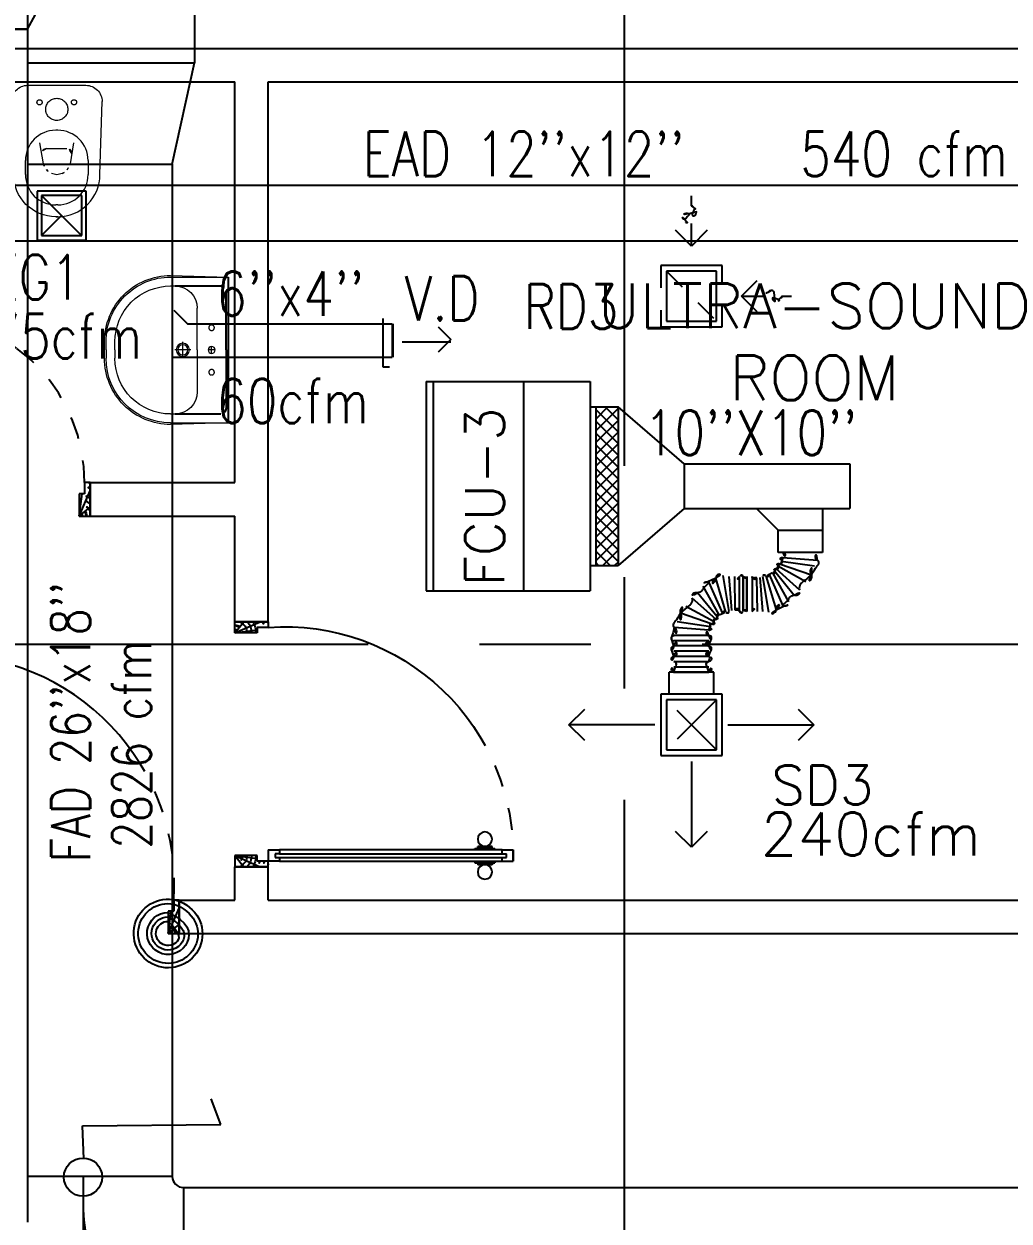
# Model space of a CAD drawing. Extents: x 417866230.2 to 417866327.8, y 43498045.5 to 43498135.4.
# Drawn here: x 417866267.9 to 417866272.32, y 43498067.71 to 43498073.09 of the extents above; entities that cross this region are included whole.
import ezdxf
from ezdxf.enums import TextEntityAlignment as Align

# ---------------------------------------------------------------- set-up
doc = ezdxf.new("R2010")
doc.units = 0
doc.header["$MEASUREMENT"] = 0
for name, pattern in [('CENTERX2', [4, 2.5, -0.5, 0.5, -0.5]), ('DASHED', [0.75, 0.5, -0.25]), ('HIDDEN', [0.375, 0.25, -0.125]), ('HIDDEN2', [0.1875, 0.125, -0.0625])]:
    doc.linetypes.add(name, pattern=pattern)
doc.layers.get('0').update_dxf_attribs({"linetype": 'CONTINUOUS'})
for name, color, linetype in [('AXES', 11, 'CENTERX2'), ('DOOR', 9, 'CONTINUOUS'), ('DUCT', 6, 'CONTINUOUS'), ('EXDUCT', 10, 'CONTINUOUS'), ('FCU', 6, 'CONTINUOUS'), ('FIX', 9, 'CONTINUOUS'), ('HAT', 12, 'CONTINUOUS'), ('M-AC-FLEX', 3, 'CONTINUOUS'), ('M-EGU.', 2, 'CONTINUOUS'), ('RM-NAME', 9, 'CONTINUOUS'), ('SCD', 2, 'CONTINUOUS'), ('WALL', 4, 'CONTINUOUS')]:
    doc.layers.add(name, color=color, linetype=linetype)
doc.styles.add('ROMANS', font='ROMANS.shx', dxfattribs={"width": 0.6})

# ---------------------------------------------------------------- blocks, each defined once
blk = doc.blocks.new('WC')
at = {"layer": 'FIX', "lineweight": 20}
for p, q in [((475, 140.8), (538, 140.8)), ((394.8, 75.7), (490.4, 60.1)), ((339, 4.8), (339, -4.8)), ((533.7, 24.2), (539.5, 0)), ((539.5, 0), (533.7, -24.2)), ((674, 4.8), (674, -4.8)), ((490.4, -60.1), (394.8, -75.7)), ((538, -140.8), (475, -140.8)), ((213.2, -203.8), (210, -203.8))]:
    blk.add_line(p, q, dxfattribs=at)
at = {"layer": 'FIX', "linetype": 'Continuous', "lineweight": 20}
blk.add_line((420.1, -47.3), (420.4, 44.6), dxfattribs=at)
at = {"layer": 'FIX', "lineweight": 20}
for points in [[(210, -203.8, -0.414214), (137, -130.8), (137, 0), (137, 130.8, -0.414214), (210, 203.8)], [(727, -4.8), (727, 4.8, 0.414214), (538, 193.8), (210, 203.8)], [(727, 4.8), (727, -4.8, -0.414214), (538, -193.8), (210, -203.8)]]:
    blk.add_lwpolyline(points, format="xyb", dxfattribs=at)
at = {"layer": 'FIX', "linetype": 'HIDDEN', "lineweight": 20, "ltscale": 0.05}
for centre in [(213.2, 77.5), (213.2, -77.5)]:
    blk.add_circle(centre, 11.6, dxfattribs=at)
at = {"layer": 'FIX', "linetype": 'HIDDEN2', "lineweight": 20, "ltscale": 0.3}
blk.add_circle((245, 0), 49.8, dxfattribs=at)
at = {"layer": 'FIX', "lineweight": 20}
for centre, radius, start, end in [((475, 4.8), 136, 90, 180), ((538, 4.8), 136, 360, 90), ((464.4, -17.6), 82, 51.0758, 71.504), ((473, -6.9), 68.2, 27.1532, 51.0758), ((475, -4.8), 136, 180, 270), ((464.4, 17.6), 82, 288.496, 308.9242), ((473, 6.9), 68.2, 308.9242, 332.8468), ((538, -4.8), 136, 270, 0)]:
    blk.add_arc(centre, radius, start, end, dxfattribs=at)
at = {"layer": 'FIX', "linetype": 'Continuous', "lineweight": 20}
for centre, start, end in [((442.7, 45.5), 88.3879, 182.3338), ((442.4, -45.6), 177.6662, 271.6121)]:
    blk.add_arc(centre, 22.3, start, end, dxfattribs=at)
blk = doc.blocks.new('RM1')
at = {"layer": 'RM-NAME', "style": 'ROMANS'}
for tag, p in [('ROOMNAME1', (0, 323.8)), ('ROOMNAME2', (0, 0))]:
    blk.add_attdef(tag, text='', height=200, dxfattribs=at).set_placement(p, align=Align.MIDDLE)
blk = doc.blocks.new('A$C74DC60CF')
at = {"layer": 'DOOR', "color": 0, "linetype": 'ByBlock'}
for p, q in [((80.9, 1200), (80.9, 1250)), ((130.9, 1250), (80.9, 1250)), ((80.9, 1250), (130.9, 1250)), ((130.9, 1200), (130.9, 1250)), ((80.9, 1200), (97.9, 1200)), ((97.9, 1200), (97.9, 1220)), ((97.9, 1220), (113.9, 1220)), ((113.9, 1200), (113.9, 1220)), ((113.9, 1200), (130.9, 1200)), ((64.7, 1155), (64.7, 1090.2)), ((73.7, 1155), (64.7, 1155)), ((73.7, 1077.6), (73.7, 1167.6)), ((80.9, 1167.6), (73.7, 1167.6)), ((73.7, 1155), (73.7, 1090.2)), ((130.9, 1167.6), (138.1, 1167.6)), ((138.1, 1077.6), (138.1, 1167.6)), ((138.1, 1155), (138.1, 1090.2)), ((138.1, 1155), (147.1, 1155)), ((147.1, 1155), (147.1, 1090.2)), ((73.7, 1090.2), (64.7, 1090.2)), ((80.9, 1077.6), (73.7, 1077.6)), ((130.9, 1077.6), (138.1, 1077.6)), ((138.1, 1090.2), (147.1, 1090.2)), ((97.9, 200), (80.9, 200)), ((80.9, 200), (80.9, 150)), ((97.9, 180), (97.9, 200)), ((113.9, 180), (97.9, 180)), ((130.9, 200), (113.9, 200)), ((113.9, 200), (113.9, 180)), ((130.9, 150), (130.9, 200)), ((55.9, 150), (55.9, 0)), ((55.9, 150), (80.9, 150)), ((130.9, 150), (80.9, 150)), ((80.9, 150), (80.9, 100)), ((1130.9, 150), (1130.9, 100)), ((1155.9, 150), (1130.9, 150)), ((1155.9, 150), (1155.9, 0)), ((1155.9, 0), (1155.9, 150)), ((80.9, 100), (105.9, 100)), ((105.9, 100), (105.9, 0)), ((1130.9, 100), (1105.9, 100)), ((1105.9, 100), (1105.9, 0)), ((105.9, 0), (55.9, 0)), ((1105.9, 0), (1155.9, 0))]:
    blk.add_line(p, q, dxfattribs=at)
at = {"layer": 'DOOR', "linetype": 'ByBlock'}
for p, q in [((80.9, 200), (80.9, 1200)), ((97.9, 200), (97.9, 1200)), ((113.9, 200), (113.9, 1200)), ((130.9, 1200), (130.9, 200))]:
    blk.add_line(p, q, dxfattribs=at)
at = {"layer": 'DOOR', "color": 9, "linetype": 'ByBlock'}
for p, q in [((105.9, 0), (55.9, 113.7)), ((1105.9, 0), (1155.9, 113.7)), ((105.9, 0), (92.6, 100)), ((1105.9, 0), (1119.3, 100)), ((105.9, 0), (55.9, 40.1)), ((1105.9, 0), (1155.9, 40.1))]:
    blk.add_line(p, q, dxfattribs=at)
at = {"layer": 'DOOR', "color": 0, "linetype": 'ByBlock'}
for centre in [(32.4, 1122.6), (179.5, 1122.6)]:
    blk.add_circle(centre, 32.4, dxfattribs=at)
at = {"layer": 'DOOR', "linetype": 'HIDDEN', "ltscale": 0.5}
blk.add_arc((105.9, 222.7), 1027.6, 355.9414, 91.3941, dxfattribs=at)
at = {"layer": 'DOOR', "color": 9, "linetype": 'ByBlock'}
for centre, radius, start, end in [((105.9, 0), 154.4, 103.7142, 108.8947), ((105.9, 0), 134.4, 100.72, 111.8402), ((105.9, 0), 114.4, 102.6226, 115.9162), ((1105.9, 0), 134.4, 68.1598, 79.28), ((1105.9, 0), 154.4, 71.1053, 76.2858), ((105.9, 0), 94.4, 90, 121.9818), ((105.9, 0), 74.4, 90, 132.2236), ((105.9, 0), 54.4, 90, 156.7926), ((1105.9, 0), 94.4, 58.0182, 90), ((1105.9, 0), 74.4, 47.7764, 90), ((1105.9, 0), 54.4, 23.2074, 90), ((105.9, 0), 34.4, 90, 180), ((105.9, 0), 14.4, 90, 180), ((1105.9, 0), 34.4, 0, 90), ((1105.9, 0), 14.4, 0, 90)]:
    blk.add_arc(centre, radius, start, end, dxfattribs=at)
blk = doc.blocks.new('LAV1')
at = {"layer": 'FIX', "linetype": 'ByBlock'}
blk.add_line((-327.5, -25), (327.5, -25), dxfattribs=at)
at = {"layer": 'FIX', "linetype": 'Continuous', "lineweight": 20}
for p, q in [((-327.5, -285), (-327.5, -25)), ((327.5, -285), (327.5, -25)), ((0, -165), (-187.5, -165)), ((0, -165), (187.5, -165)), ((-287.5, -285), (-287.5, -265)), ((287.5, -285), (287.5, -265)), ((0, -535), (-37.5, -535)), ((0, -535), (37.5, -535)), ((0, -575), (-37.5, -575)), ((0, -575), (37.5, -575))]:
    blk.add_line(p, q, dxfattribs=at)
at = {"layer": 'FIX', "linetype": 'ByBlock', "ltscale": 0.3}
for p, q in [((0, -35), (-262.5, -35)), ((0, -35), (262.5, -35)), ((-287.5, -265), (-287.5, -60)), ((287.5, -265), (287.5, -60))]:
    blk.add_line(p, q, dxfattribs=at)
at = {"layer": 'FIX', "lineweight": 20}
for p, q in [((-15.6, -100.9), (15.5, -100.9)), ((0, -85.4), (0, -116.5))]:
    blk.add_line(p, q, dxfattribs=at)
at = {"layer": 'FIX', "linetype": 'DASHED', "lineweight": 20, "ltscale": 0.04}
for p, q in [((0, -193.9), (0, -266.1)), ((-35.7, -230.5), (36.6, -230.5))]:
    blk.add_line(p, q, dxfattribs=at)
at = {"layer": 'FIX', "linetype": 'Continuous', "lineweight": 20}
blk.add_lwpolyline([(294.8, -25), (0, -25), (-327.5, -25), (-334.5, -285, 0.414214), (-37.5, -582), (0, -582), (37.5, -582, 0.414214), (334.5, -285), (327.5, -25), (0, -25)], format="xyb", dxfattribs=at)
at = {"layer": 'FIX', "linetype": 'HIDDEN', "lineweight": 20, "ltscale": 0.05}
for centre in [(-100, -100.9), (100, -100.9)]:
    blk.add_circle(centre, 12.4, dxfattribs=at)
at = {"layer": 'FIX', "lineweight": 20}
for centre, radius in [((0, -100.9), 15.5), ((0.5, -230), 29.5), ((0.5, -230), 22.5)]:
    blk.add_circle(centre, radius, dxfattribs=at)
at = {"layer": 'FIX', "linetype": 'ByBlock', "ltscale": 0.3}
for centre, start, end in [((-262.5, -60), 90, 180), ((262.5, -60), 0, 90)]:
    blk.add_arc(centre, 25, start, end, dxfattribs=at)
at = {"layer": 'FIX', "linetype": 'Continuous', "lineweight": 20}
for centre, radius, start, end in [((-187.5, -265), 100, 90, 180), ((187.5, -265), 100, 0, 90), ((-37.5, -285), 290, 180, 270), ((-37.5, -285), 250, 180, 270), ((37.5, -285), 290, 270, 0), ((37.5, -285), 250, 270, 0)]:
    blk.add_arc(centre, radius, start, end, dxfattribs=at)
blk = doc.blocks.new('DOOR80')
at = {"layer": 'DOOR', "color": 7, "linetype": 'ByBlock'}
for p, q in [((-150, 800), (0, 800)), ((-150, 800), (-150, 775)), ((0, 800), (-150, 800)), ((-150, 775), (-100, 775)), ((0, 750), (-113.7, 800)), ((-100, 775), (-100, 750)), ((0, 750), (-100, 763.4)), ((0, 750), (-40.1, 800)), ((0, 750), (0, 800)), ((-100, 750), (0, 750)), ((-849.6, 75), (-899.6, 75)), ((-899.6, 75), (-899.6, 25)), ((-899.6, 25), (-899.6, 75)), ((-849.6, 58), (-869.6, 58)), ((-869.6, 42), (-869.6, 58)), ((-849.6, 58), (-849.6, 75)), ((-727.2, 82.2), (-817.2, 82.2)), ((-817.2, 75), (-817.2, 82.2)), ((-804.6, 91.2), (-739.8, 91.2)), ((-804.6, 82.2), (-804.6, 91.2)), ((-804.6, 82.2), (-739.8, 82.2)), ((-739.8, 82.2), (-739.8, 91.2)), ((-727.2, 75), (-727.2, 82.2)), ((-150, 75), (-200, 75)), ((-200, 75), (-200, 58)), ((-200, 58), (-180, 58)), ((-180, 58), (-180, 42)), ((-150, 75), (-150, 25)), ((-849.6, 25), (-899.6, 25)), ((-849.6, 42), (-869.6, 42)), ((-849.6, 25), (-849.6, 42)), ((-817.2, 25), (-817.2, 17.8)), ((-727.2, 17.8), (-817.2, 17.8)), ((-804.6, 17.8), (-739.8, 17.8)), ((-804.6, 17.8), (-804.6, 8.8)), ((-804.6, 8.8), (-739.8, 8.8)), ((-739.8, 17.8), (-739.8, 8.8)), ((-727.2, 25), (-727.2, 17.8)), ((-180, 42), (-200, 42)), ((-200, 42), (-200, 25)), ((-200, 25), (-150, 25)), ((-150, 25), (-100, 25)), ((-150, 0), (-150, 25)), ((0, 0), (-150, 0)), ((0, 50), (-113.7, 0)), ((-100, 25), (-100, 50)), ((0, 50), (-100, 36.6)), ((-100, 50), (0, 50)), ((0, 50), (-40.1, 0)), ((0, 50), (0, 0))]:
    blk.add_line(p, q, dxfattribs=at)
at = {"layer": 'DOOR', "linetype": 'ByBlock'}
for p, q in [((-849.6, 75), (-200, 75)), ((-200, 58), (-849.6, 58)), ((-200, 42), (-849.6, 42)), ((-200, 25), (-849.6, 25))]:
    blk.add_line(p, q, dxfattribs=at)
at = {"layer": 'DOOR', "color": 7, "linetype": 'ByBlock'}
for centre in [(-772.2, 123.5), (-772.2, -23.5)]:
    blk.add_circle(centre, 32.4, dxfattribs=at)
at = {"layer": 'DOOR', "linetype": 'HIDDEN', "ltscale": 0.5}
blk.add_arc((-149.1, 22.7), 752.3, 90.0695, 176.0204, dxfattribs=at)
at = {"layer": 'DOOR', "color": 7, "linetype": 'ByBlock'}
for centre, radius, start, end in [((0, 750), 154.4, 161.1053, 166.2858), ((0, 750), 134.4, 158.1598, 169.28), ((0, 750), 94.4, 148.0182, 180), ((0, 750), 74.4, 137.7764, 180), ((0, 750), 54.4, 113.2074, 180), ((0, 750), 34.4, 90, 180), ((0, 750), 14.4, 90, 180), ((0, 50), 154.4, 193.7142, 198.8947), ((0, 50), 134.4, 190.72, 201.8402), ((0, 50), 114.4, 192.6226, 205.9162), ((0, 50), 94.4, 180, 211.9818), ((0, 50), 74.4, 180, 222.2236), ((0, 50), 54.4, 180, 246.7926), ((0, 50), 34.4, 180, 270), ((0, 50), 14.4, 180, 270)]:
    blk.add_arc(centre, radius, start, end, dxfattribs=at)
blk = doc.blocks.new('*X118')
at = {"color": 0}
for p, q in [((23911.7, -1650.2), (23966, -1595.9)), ((23911.7, -1597.2), (23912.9, -1595.9)), ((23919, -1695.9), (24019, -1595.9)), ((24022.8, -1695.9), (23922.8, -1595.9)), ((23972, -1695.9), (24072, -1595.9)), ((24075.9, -1695.9), (23975.9, -1595.9)), ((24025.1, -1695.9), (24125.1, -1595.9)), ((24128.9, -1695.9), (24028.9, -1595.9)), ((24078.1, -1695.9), (24178.1, -1595.9)), ((24181.9, -1695.9), (24081.9, -1595.9)), ((24131.1, -1695.9), (24231.1, -1595.9)), ((24235, -1695.9), (24135, -1595.9)), ((24184.2, -1695.9), (24284.2, -1595.9)), ((24288, -1695.9), (24188, -1595.9)), ((24237.2, -1695.9), (24337.2, -1595.9)), ((24341, -1695.9), (24241, -1595.9)), ((24290.2, -1695.9), (24390.2, -1595.9)), ((24394.1, -1695.9), (24294.1, -1595.9)), ((24343.3, -1695.9), (24443.3, -1595.9)), ((24447.1, -1695.9), (24347.1, -1595.9)), ((24396.3, -1695.9), (24496.3, -1595.9)), ((24500.1, -1695.9), (24400.1, -1595.9)), ((24449.3, -1695.9), (24549.3, -1595.9)), ((24553.2, -1695.9), (24453.2, -1595.9)), ((24502.4, -1695.9), (24602.4, -1595.9)), ((24606.2, -1695.9), (24506.2, -1595.9)), ((24623.7, -1660.4), (24559.2, -1595.9)), ((24623.7, -1607.4), (24612.3, -1595.9)), ((23969.8, -1695.9), (23911.7, -1637.8)), ((24555.4, -1695.9), (24623.7, -1627.6)), ((23916.8, -1695.9), (23911.7, -1690.9)), ((24608.4, -1695.9), (24623.7, -1680.7))]:
    blk.add_line(p, q, dxfattribs=at)
blk = doc.blocks.new('9RCD')
at = {"color": 2}
blk.add_line((0, 407), (0, 450), dxfattribs=at)
at = {"layer": 'M-EGU.'}
for p, q in [((0, 225), (0, 331.9)), ((0, 225), (-70.7, 295.7)), ((70.7, 295.7), (0, 225)), ((112.5, 112.5), (-112.5, 112.5)), ((-112.5, 112.5), (-112.5, -112.5)), ((112.5, -112.5), (112.5, 112.5)), ((-295.7, 70.7), (-225, 0)), ((-225, 0), (-326.1, 0)), ((-225, 0), (-295.7, -70.7)), ((-112.5, -112.5), (112.5, -112.5))]:
    blk.add_line(p, q, dxfattribs=at)
at = {"layer": 'M-EGU.', "linetype": 'HIDDEN'}
for p, q in [((137.5, 137.5), (-137.5, 137.5)), ((-137.5, 137.5), (-137.5, -137.5)), ((-112.5, -112.5), (112.5, 112.5)), ((137.5, -137.5), (137.5, 137.5)), ((-137.5, -137.5), (137.5, -137.5))]:
    blk.add_line(p, q, dxfattribs=at)
at = {"layer": 'M-EGU.', "color": 2}
blk.add_line((-405.7, 0), (-450, 0), dxfattribs=at)
blk.add_lwpolyline([(0, 407, -0.187862), (18.4, 395.6, -0.202645), (23.4, 376.1, -0.616915), (-1.7, 368, 0.668708), (-25.3, 358.4, 0.194285), (-18.2, 340.4, 0.186051), (0, 331.9)], format="xyb", dxfattribs=at)
at = {"layer": 'M-EGU.'}
blk.add_lwpolyline([(-405.7, 0, -0.1324), (-394.5, 16.1, -0.15664), (-379.1, 22.4, -0.736612), (-366.5, -9, 0.774232), (-352.6, -39.4, 0.203349), (-331.5, -25.7, 0.193808), (-326.1, 0)], format="xyb", dxfattribs=at)

msp = doc.modelspace()

# ---------------------------------------------------------------- linework, layer by layer
at = {"layer": 'AXES'}
for p, q in [((417866270.5969, 43498063.1021), (417866270.5969, 43498121.9221)), ((417866230.9454, 43498070.3021), (417866300.0369, 43498070.3021))]:
    msp.add_line(p, q, dxfattribs=at)
at = {"layer": 'DUCT'}
for p, q in [((417866267.9154, 43498081.8569), (417866267.9154, 43498067.7049)), ((417866268.6654, 43498074.5641), (417866268.6654, 43498072.9124)), ((417866267.9154, 43498073.0643), (417866268.0788, 43498073.3671)), ((417866263.3839, 43498073.0643), (417866267.9154, 43498073.0643)), ((417866267.9154, 43498073.0643), (417866267.6154, 43498073.0643)), ((417866267.9154, 43498072.9124), (417866268.6654, 43498072.9124)), ((417866268.5654, 43498072.4578), (417866268.6654, 43498072.9124)), ((417866267.9154, 43498072.4578), (417866268.5654, 43498072.4578)), ((417866268.5654, 43498072.4578), (417866268.5654, 43498067.9108)), ((417866268.5726, 43498071.802), (417866268.6345, 43498071.7401)), ((417866268.6345, 43498071.7401), (417866269.5526, 43498071.7401)), ((417866269.5116, 43498071.7645), (417866269.5116, 43498071.5481)), ((417866269.5526, 43498071.7401), (417866269.5526, 43498071.5901)), ((417866269.5561, 43498071.7401), (417866269.5561, 43498071.5901)), ((417866268.5654, 43498071.5901), (417866269.5526, 43498071.5901)), ((417866269.5116, 43498071.5481), (417866269.5403, 43498071.5481)), ((417866270.8637, 43498071.1112), (417866270.5673, 43498071.3672)), ((417866270.8637, 43498071.1112), (417866270.8637, 43498070.9112)), ((417866270.8637, 43498071.1112), (417866271.6086, 43498071.1112)), ((417866271.6086, 43498071.1112), (417866271.6086, 43498070.9112)), ((417866270.8637, 43498070.9112), (417866270.5673, 43498070.6552)), ((417866270.8637, 43498070.9112), (417866271.6086, 43498070.9112)), ((417866271.189, 43498070.9112), (417866271.2861, 43498070.814)), ((417866271.4861, 43498070.9112), (417866271.4861, 43498070.714)), ((417866271.2861, 43498070.714), (417866271.2861, 43498070.814)), ((417866271.2861, 43498070.814), (417866271.4861, 43498070.814)), ((417866271.4861, 43498070.714), (417866271.2861, 43498070.714)), ((417866268.5654, 43498067.9108), (417866267.9154, 43498067.9108)), ((417866268.1654, 43498067.9108), (417866268.1654, 43498067.6049)), ((417866268.6154, 43498067.8608), (417866279.8969, 43498067.8608)), ((417866268.6154, 43498067.8608), (417866268.6154, 43498067.3108))]:
    msp.add_line(p, q, dxfattribs=at)
at = {"layer": 'DUCT', "color": 2}
for p, q in [((417866268.7837, 43498068.1434), (417866268.7408, 43498068.2598)), ((417866268.1617, 43498068.1373), (417866268.7837, 43498068.1434)), ((417866268.1678, 43498067.9904), (417866268.1617, 43498068.1373))]:
    msp.add_line(p, q, dxfattribs=at)
msp.add_circle((417866268.1648, 43498067.9077), 0.0858, dxfattribs=at)
at = {"layer": 'DUCT'}
for centre, radius, start, end in [((417866271.1214, 43498070.6047), 0.00805, 6.4357, 173.5643), ((417866271.1378, 43498070.6065), 0.00851, 186.1014, 353.8986), ((417866271.1214, 43498070.4495), 0.00805, 186.4357, 353.5643), ((417866271.1378, 43498070.4477), 0.00851, 6.1014, 173.8986), ((417866268.6154, 43498067.9108), 0.05, 180, 270), ((417866268.6154, 43498067.7608), 0.45, 180, 270)]:
    msp.add_arc(centre, radius, start, end, dxfattribs=at)
at = {"layer": 'EXDUCT', "linetype": 'Continuous'}
for p, q in [((417866266.2314, 43498072.3635), (417866280.4947, 43498072.3635)), ((417866266.2314, 43498072.1135), (417866280.4947, 43498072.1135))]:
    msp.add_line(p, q, dxfattribs=at)
at = {"layer": 'FCU', "color": 6}
for p, q in [((417866269.7053, 43498071.4812), (417866270.4423, 43498071.4812)), ((417866269.7053, 43498071.4812), (417866269.7053, 43498070.5412)), ((417866270.1423, 43498071.4812), (417866270.1423, 43498070.5412)), ((417866270.4423, 43498071.4812), (417866270.4423, 43498070.5412)), ((417866269.7053, 43498070.5412), (417866270.4423, 43498070.5412))]:
    msp.add_line(p, q, dxfattribs=at)
at = {"layer": 'FCU', "color": 3}
for p, q in [((417866269.7373, 43498071.4812), (417866269.7373, 43498070.5412)), ((417866270.4423, 43498071.3672), (417866270.5673, 43498071.3672)), ((417866270.4673, 43498071.3672), (417866270.4673, 43498070.6552)), ((417866270.5673, 43498071.3672), (417866270.5673, 43498070.6552)), ((417866270.4423, 43498070.6552), (417866270.5673, 43498070.6552))]:
    msp.add_line(p, q, dxfattribs=at)
at = {"layer": 'M-AC-FLEX', "color": 11}
for p, q in [((417866271.2927, 43498070.6622), (417866271.4354, 43498070.6138)), ((417866271.2999, 43498070.675), (417866271.4498, 43498070.653)), ((417866271.3076, 43498070.6906), (417866271.4638, 43498070.6786)), ((417866271.0666, 43498070.4484), (417866271.0395, 43498070.6097)), ((417866271.2312, 43498070.6091), (417866271.2771, 43498070.456)), ((417866271.2458, 43498070.6144), (417866271.3066, 43498070.4766)), ((417866271.261, 43498070.6216), (417866271.3331, 43498070.492)), ((417866271.2708, 43498070.6299), (417866271.3589, 43498070.522)), ((417866271.2766, 43498070.6411), (417866271.3824, 43498070.5461)), ((417866271.2847, 43498070.6529), (417866271.4111, 43498070.5835)), ((417866271.0221, 43498070.4328), (417866270.95, 43498070.5625)), ((417866271.0374, 43498070.44), (417866270.9766, 43498070.5779)), ((417866271.0519, 43498070.4454), (417866271.0061, 43498070.5984)), ((417866271.0789, 43498070.4534), (417866271.0665, 43498070.6058)), ((417866271.0899, 43498070.6058), (417866271.092, 43498070.4555)), ((417866271.1134, 43498070.4488), (417866271.1134, 43498070.6058)), ((417866271.1294, 43498070.6056), (417866271.1294, 43498070.4486)), ((417866271.1294, 43498070.4486), (417866271.1294, 43498070.6056)), ((417866271.1463, 43498070.6056), (417866271.1463, 43498070.4486)), ((417866271.1463, 43498070.4486), (417866271.1463, 43498070.6056)), ((417866271.1698, 43498070.6056), (417866271.1698, 43498070.4486)), ((417866271.1932, 43498070.4486), (417866271.1912, 43498070.599)), ((417866271.2043, 43498070.6011), (417866271.2167, 43498070.4486)), ((417866271.2166, 43498070.606), (417866271.2437, 43498070.4447)), ((417866271.0066, 43498070.4133), (417866270.9007, 43498070.5083)), ((417866271.0123, 43498070.4245), (417866270.9243, 43498070.5324)), ((417866270.9984, 43498070.4016), (417866270.8721, 43498070.4709)), ((417866270.9833, 43498070.3794), (417866270.8333, 43498070.4015)), ((417866270.9904, 43498070.3922), (417866270.8478, 43498070.4406)), ((417866270.9755, 43498070.3404), (417866270.8185, 43498070.3404)), ((417866270.9755, 43498070.3639), (417866270.8193, 43498070.3759)), ((417866270.9755, 43498070.3169), (417866270.8185, 43498070.3169)), ((417866270.9755, 43498070.2935), (417866270.8185, 43498070.2935)), ((417866270.9755, 43498070.27), (417866270.8185, 43498070.27)), ((417866270.9755, 43498070.2466), (417866270.8185, 43498070.2466)), ((417866270.8183, 43498070.2235), (417866270.9753, 43498070.2235)), ((417866270.8183, 43498070.2), (417866270.9753, 43498070.2)), ((417866270.8183, 43498070.1766), (417866270.9753, 43498070.1766)), ((417866270.8183, 43498070.1766), (417866270.9753, 43498070.1766))]:
    msp.add_line(p, q, dxfattribs=at)
at = {"layer": 'M-AC-FLEX'}
for points in [[(417866271.2927, 43498070.6622, 1.125229), (417866271.2847, 43498070.6529, -1.12511), (417866271.2753, 43498070.6418, -0.893954)], [(417866271.3079, 43498070.6906, 0.879519), (417866271.2999, 43498070.675, -1.034976), (417866271.2927, 43498070.6622)], [(417866271.3076, 43498070.714, -0.987495), (417866271.3079, 43498070.6906, -0.606794)], [(417866271.4357, 43498070.6137, -0.562442), (417866271.4498, 43498070.653, 0.803591), (417866271.4638, 43498070.6786)], [(417866271.4638, 43498070.6786, -0.661577), (417866271.4646, 43498070.714)], [(417866271.0061, 43498070.5984, -0.665042), (417866271.0395, 43498070.6097)], [(417866271.0395, 43498070.6094, 0.575939), (417866271.0665, 43498070.6058, -1), (417866271.0899, 43498070.6058)], [(417866271.1134, 43498070.6058, -1), (417866271.0899, 43498070.6058, 1), (417866271.0665, 43498070.6058)], [(417866271.1912, 43498070.599, -0.736653), (417866271.1698, 43498070.6056, 1), (417866271.1463, 43498070.6056)], [(417866271.1463, 43498070.6056, -1), (417866271.1698, 43498070.6056)], [(417866271.1463, 43498070.6057, -0.998619), (417866271.1698, 43498070.6056)], [(417866271.2303, 43498070.6107, 0.78893), (417866271.2166, 43498070.6053, -1.030272), (417866271.2043, 43498070.6011)], [(417866271.261, 43498070.6216, 0.850272), (417866271.2453, 43498070.6176, -1.072461), (417866271.2303, 43498070.6107)], [(417866271.2753, 43498070.6418, 0.698197), (417866271.2708, 43498070.6299, -1.180405), (417866271.261, 43498070.6216)], [(417866271.4354, 43498070.6138, -0.604437), (417866271.4111, 43498070.5835, 0.497993), (417866271.3824, 43498070.5461)], [(417866271.0061, 43498070.5984, -0.652763), (417866270.9766, 43498070.5779, 0.764077), (417866270.95, 43498070.5625, -0.428567), (417866270.9243, 43498070.5324, 0.696093), (417866270.9007, 43498070.5083)], [(417866271.0899, 43498070.6058, 1), (417866271.1134, 43498070.6058)], [(417866271.1134, 43498070.6058, -0.606794), (417866271.0949, 43498070.5962, -0.606794)], [(417866271.1698, 43498070.6056, 0.606794), (417866271.1882, 43498070.596, 0.606794)], [(417866271.2043, 43498070.6011, 0.635837), (417866271.1912, 43498070.599, 0.724161)], [(417866270.8478, 43498070.4406, -0.604437), (417866270.8721, 43498070.4709, 0.497993), (417866270.9007, 43498070.5083)], [(417866271.2771, 43498070.456, -0.652763), (417866271.3066, 43498070.4766, 0.764077), (417866271.3331, 43498070.492, -0.428567), (417866271.3589, 43498070.522, 0.696093), (417866271.3824, 43498070.5461)], [(417866271.0221, 43498070.4328, 0.850272), (417866271.0379, 43498070.4369, -1.072461), (417866271.0529, 43498070.4438)], [(417866271.0529, 43498070.4438, 0.78893), (417866271.0665, 43498070.4492, -1.030272), (417866271.0789, 43498070.4534)], [(417866271.0789, 43498070.4534, 0.635837), (417866271.092, 43498070.4555, 0.724161)], [(417866271.092, 43498070.4555, -0.736652), (417866271.1134, 43498070.4488)], [(417866271.1134, 43498070.4488, 0.606794), (417866271.0949, 43498070.4584, 0.606794)], [(417866271.1932, 43498070.4486, 1), (417866271.1698, 43498070.4486, -1), (417866271.1463, 43498070.4486)], [(417866271.1463, 43498070.4486, 1), (417866271.1698, 43498070.4486)], [(417866271.1698, 43498070.4486, -1), (417866271.1463, 43498070.4486)], [(417866271.1698, 43498070.4486, -1), (417866271.1932, 43498070.4486, 1), (417866271.2167, 43498070.4486)], [(417866271.1698, 43498070.4486, -0.606794), (417866271.1882, 43498070.4582, -0.606794)], [(417866271.2436, 43498070.445, 0.575939), (417866271.2167, 43498070.4486, -1), (417866271.1932, 43498070.4486)], [(417866271.2771, 43498070.456, -0.665042), (417866271.2437, 43498070.4447)], [(417866270.8474, 43498070.4407, -0.562442), (417866270.8333, 43498070.4015, 0.803591), (417866270.8193, 43498070.3759)], [(417866270.9752, 43498070.3639, 0.879519), (417866270.9833, 43498070.3794, -1.034976), (417866270.9904, 43498070.3922)], [(417866270.9904, 43498070.3922, 1.125229), (417866270.9984, 43498070.4016, -1.12511), (417866271.0079, 43498070.4126, -0.893954)], [(417866271.0079, 43498070.4126, 0.698197), (417866271.0123, 43498070.4245, -1.180405), (417866271.0221, 43498070.4328)], [(417866270.8193, 43498070.3759, -0.661578), (417866270.8185, 43498070.3404, 1), (417866270.8185, 43498070.3169)], [(417866270.8185, 43498070.2935, 1), (417866270.8185, 43498070.3169, -1), (417866270.8185, 43498070.3404)], [(417866270.9755, 43498070.3404, -0.987495), (417866270.9752, 43498070.3639, -0.606794)], [(417866270.9755, 43498070.2935, -1), (417866270.9755, 43498070.3169, 1), (417866270.9755, 43498070.3404)], [(417866270.9755, 43498070.3404, -1), (417866270.9755, 43498070.3169)], [(417866270.8185, 43498070.2935, -0.000003), (417866270.8185, 43498070.2935, 1), (417866270.8185, 43498070.27)], [(417866270.8185, 43498070.2466, 1), (417866270.8185, 43498070.27, -1), (417866270.8185, 43498070.2935)], [(417866270.8181, 43498070.2935, -0.004461), (417866270.8183, 43498070.2935)], [(417866270.8185, 43498070.2935, 0.008766), (417866270.8181, 43498070.2935, 0.008766)], [(417866270.9755, 43498070.3169, 1), (417866270.9755, 43498070.2935)], [(417866270.9755, 43498070.2466, -1), (417866270.9755, 43498070.27, 1), (417866270.9755, 43498070.2935)], [(417866270.9755, 43498070.2935, -1), (417866270.9755, 43498070.27)], [(417866270.8185, 43498070.2466, 0.999838), (417866270.8181, 43498070.2235)], [(417866270.8181, 43498070.2466, -0.004461), (417866270.8183, 43498070.2466)], [(417866270.9753, 43498070.1766, -0.000796), (417866270.9753, 43498070.1766, 1), (417866270.9753, 43498070.2, -1), (417866270.9753, 43498070.2235, 1.018005), (417866270.9753, 43498070.2466)], [(417866270.9755, 43498070.27, 1), (417866270.9755, 43498070.2466)], [(417866270.8183, 43498070.1766, 0.000796), (417866270.8183, 43498070.1766, -1), (417866270.8183, 43498070.2, 1), (417866270.8183, 43498070.2235, -0.008922), (417866270.8179, 43498070.2235)], [(417866270.8183, 43498070.1766, 0.000796), (417866270.8183, 43498070.1766, -0.204245), (417866270.8098, 43498070.1802)], [(417866270.8098, 43498070.1802, 0.204245), (417866270.8183, 43498070.1766)], [(417866270.9753, 43498070.1766, -0.000796), (417866270.9753, 43498070.1766, 0.204245), (417866270.9838, 43498070.1802)], [(417866270.9838, 43498070.1802, -0.204245), (417866270.9753, 43498070.1766)], [(417866270.8183, 43498070.1766, -0.000796), (417866270.8183, 43498070.1766, -0.000796)], [(417866270.9753, 43498070.1766, 0.000796), (417866270.9753, 43498070.1766, 0.000796)]]:
    msp.add_lwpolyline(points, format="xyb", dxfattribs=at)
at = {"layer": 'M-EGU.', "linetype": 'HIDDEN'}
for p, q in [((417866267.9588, 43498072.3371), (417866267.9588, 43498072.1171)), ((417866268.1788, 43498072.3371), (417866267.9588, 43498072.3371)), ((417866268.1788, 43498072.1171), (417866268.1788, 43498072.3371)), ((417866267.9788, 43498072.3171), (417866268.1588, 43498072.1371)), ((417866267.9588, 43498072.1171), (417866268.1788, 43498072.1171)), ((417866271.0093, 43498070.0516), (417866270.7843, 43498069.8266)), ((417866271.0093, 43498069.8266), (417866270.7843, 43498070.0516)), ((417866271.0093, 43498070.0516), (417866270.7843, 43498070.0516)), ((417866270.7843, 43498070.0516), (417866270.7843, 43498069.8266)), ((417866271.0093, 43498069.8266), (417866271.0093, 43498070.0516)), ((417866270.7843, 43498069.8266), (417866271.0093, 43498069.8266))]:
    msp.add_line(p, q, dxfattribs=at)
at = {"layer": 'M-EGU.'}
for p, q in [((417866267.9788, 43498072.3171), (417866267.9788, 43498072.1371)), ((417866268.1588, 43498072.3171), (417866267.9788, 43498072.3171)), ((417866268.1588, 43498072.1371), (417866268.1588, 43498072.3171)), ((417866267.9788, 43498072.1371), (417866268.1588, 43498072.1371)), ((417866269.7593, 43498071.7268), (417866269.8159, 43498071.6702)), ((417866269.5981, 43498071.66), (417866269.8159, 43498071.66)), ((417866269.8159, 43498071.6702), (417866269.7593, 43498071.6137)), ((417866270.9968, 43498070.1766), (417866270.7968, 43498070.1766)), ((417866270.7968, 43498070.0766), (417866270.7968, 43498070.1766)), ((417866270.9968, 43498070.0766), (417866270.9968, 43498070.1766)), ((417866271.0343, 43498070.0766), (417866270.7593, 43498070.0766)), ((417866270.7593, 43498070.0766), (417866270.7593, 43498069.8016)), ((417866271.0343, 43498069.8016), (417866271.0343, 43498070.0766)), ((417866270.3468, 43498069.9391), (417866270.4175, 43498070.0098)), ((417866271.3761, 43498070.0098), (417866271.4468, 43498069.9391)), ((417866270.4175, 43498069.8684), (417866270.3468, 43498069.9391)), ((417866270.733, 43498069.9391), (417866270.3468, 43498069.9391)), ((417866271.0606, 43498069.9391), (417866271.4468, 43498069.9391)), ((417866271.4468, 43498069.9391), (417866271.3761, 43498069.8684)), ((417866270.7593, 43498069.8016), (417866271.0343, 43498069.8016)), ((417866270.8968, 43498069.7753), (417866270.8968, 43498069.3891)), ((417866270.8968, 43498069.3891), (417866270.8261, 43498069.4598)), ((417866270.9675, 43498069.4598), (417866270.8968, 43498069.3891))]:
    msp.add_line(p, q, dxfattribs=at)
at = {"layer": 'M-EGU.', "color": 2}
msp.add_line((417866267.9788, 43498072.1371), (417866268.0688, 43498072.2271), dxfattribs=at)
at = {"layer": 'WALL'}
for p, q in [((417866267.2469, 43498072.9771), (417866276.6919, 43498072.9771)), ((417866267.2469, 43498072.8271), (417866268.8469, 43498072.8271)), ((417866268.8469, 43498071.0271), (417866268.8469, 43498072.8271)), ((417866268.9969, 43498072.8271), (417866272.8669, 43498072.8271)), ((417866268.9969, 43498070.4021), (417866268.9969, 43498072.8271)), ((417866268.1969, 43498071.0271), (417866268.1969, 43498070.8771)), ((417866268.1969, 43498070.8771), (417866268.1969, 43498071.0271)), ((417866268.1969, 43498071.0271), (417866268.8469, 43498071.0271)), ((417866268.1969, 43498070.8771), (417866268.8469, 43498070.8771)), ((417866268.8469, 43498070.4021), (417866268.8469, 43498070.8771)), ((417866268.8469, 43498070.4021), (417866268.9969, 43498070.4021)), ((417866268.8469, 43498069.1521), (417866268.8469, 43498069.3021)), ((417866268.8469, 43498069.3021), (417866268.9969, 43498069.3021)), ((417866268.9969, 43498069.1521), (417866268.9969, 43498069.3021)), ((417866268.5969, 43498069.1521), (417866268.8469, 43498069.1521)), ((417866268.5969, 43498069.0021), (417866268.5969, 43498069.1521)), ((417866268.9969, 43498069.1521), (417866272.8669, 43498069.1521)), ((417866268.5969, 43498069.0021), (417866273.2169, 43498069.0021))]:
    msp.add_line(p, q, dxfattribs=at)

# ---------------------------------------------------------------- block references
at = {"layer": 'DOOR', "yscale": 0.0009999999892897904, "zscale": 0.001, "rotation": 270}
for name, p, xscale in [('DOOR80', (417866267.3969, 43498070.8771), 0.0009999999892897904), ('A$C74DC60CF', (417866268.8469, 43498069.2462), -0.0009999999892897904)]:
    msp.add_blockref(name, p, dxfattribs=dict(at, xscale=xscale))
at = {"layer": 'DOOR', "xscale": 0.001000000047497451, "yscale": 0.0009999999892897904, "zscale": 0.001}
msp.add_blockref('A$C74DC60CF', (417866267.4409, 43498069.0021), dxfattribs=at)
at = {"layer": 'FCU', "color": 11, "extrusion": (0, 0, -1), "xscale": 0.001, "yscale": 0.001, "zscale": -0.001, "rotation": 270}
msp.add_blockref('*X118', (-417866268.8713, 43498095.2789), dxfattribs=at)
at = {"layer": 'HAT'}
ref = msp.add_blockref('RM1', (417866271.4494, 43498071.4977), dxfattribs=dict(at, xscale=0.001000000047497451, yscale=0.0009999999892897904, zscale=0.001))
ref.add_attrib('ROOMNAME2', 'ROOM', dxfattribs={"layer": 'RM-NAME', "height": 0.2, "style": 'ROMANS'}).set_placement((417866271.4494, 43498071.4977), align=Align.MIDDLE)
ref.add_attrib('ROOMNAME1', 'ULTRA-SOUND', dxfattribs={"layer": 'RM-NAME', "height": 0.2, "style": 'ROMANS'}).set_placement((417866271.4494, 43498071.8215), align=Align.MIDDLE)
at = {"layer": 'M-EGU.', "xscale": 0.001, "yscale": 0.001, "zscale": 0.001, "rotation": 270}
msp.add_blockref('9RCD', (417866270.8968, 43498071.8651), dxfattribs=at)
at = {"layer": 'WALL', "yscale": 0.0009999999892897904, "zscale": 0.001, "rotation": 270}
for name, p, xscale in [('WC', (417866268.0469, 43498072.9489), 0.0009999999892897904), ('LAV1', (417866268.843, 43498071.6231), -0.0009999999892897904)]:
    msp.add_blockref(name, p, dxfattribs=dict(at, xscale=xscale))

# ---------------------------------------------------------------- texts
at = {"layer": 'SCD', "style": 'ROMANS', "width": 0.8}
for s, p in [("EAD 12''x12''", (417866269.4203, 43498072.4039)), ('540 cfm', (417866271.3859, 43498072.4039)), ('EG1', (417866267.745, 43498071.8503)), ("6''x4''", (417866268.7634, 43498071.7763)), ('V.D', (417866269.6095, 43498071.755)), ('RD3', (417866270.1432, 43498071.718)), ('75cfm', (417866267.745, 43498071.5848)), ('60cfm', (417866268.7634, 43498071.2939)), ("10''X10''", (417866270.6837, 43498071.1513))]:
    msp.add_text(s, height=0.2, dxfattribs=at).set_placement(p)
at = {"layer": 'SCD', "style": 'ROMANS'}
msp.add_text('FCU-3', height=0.175, rotation=90, dxfattribs=at).set_placement((417866270.0564, 43498070.5622))
at = {"layer": 'SCD', "style": 'ROMANS', "width": 0.8}
for s, p in [("FAD 26''x18''", (417866268.1963, 43498069.3222)), ('2826 cfm', (417866268.4707, 43498069.3831))]:
    msp.add_text(s, height=0.175, rotation=90, dxfattribs=at).set_placement(p)
at = {"layer": 'SCD', "style": 'ROMANS'}
for s, height, p in [('SD3', 0.175, (417866271.2564, 43498069.5821)), ('240cfm', 0.1925, (417866271.2081, 43498069.3527))]:
    msp.add_text(s, height=height, dxfattribs=at).set_placement(p)

doc.saveas('drawing.dxf')
